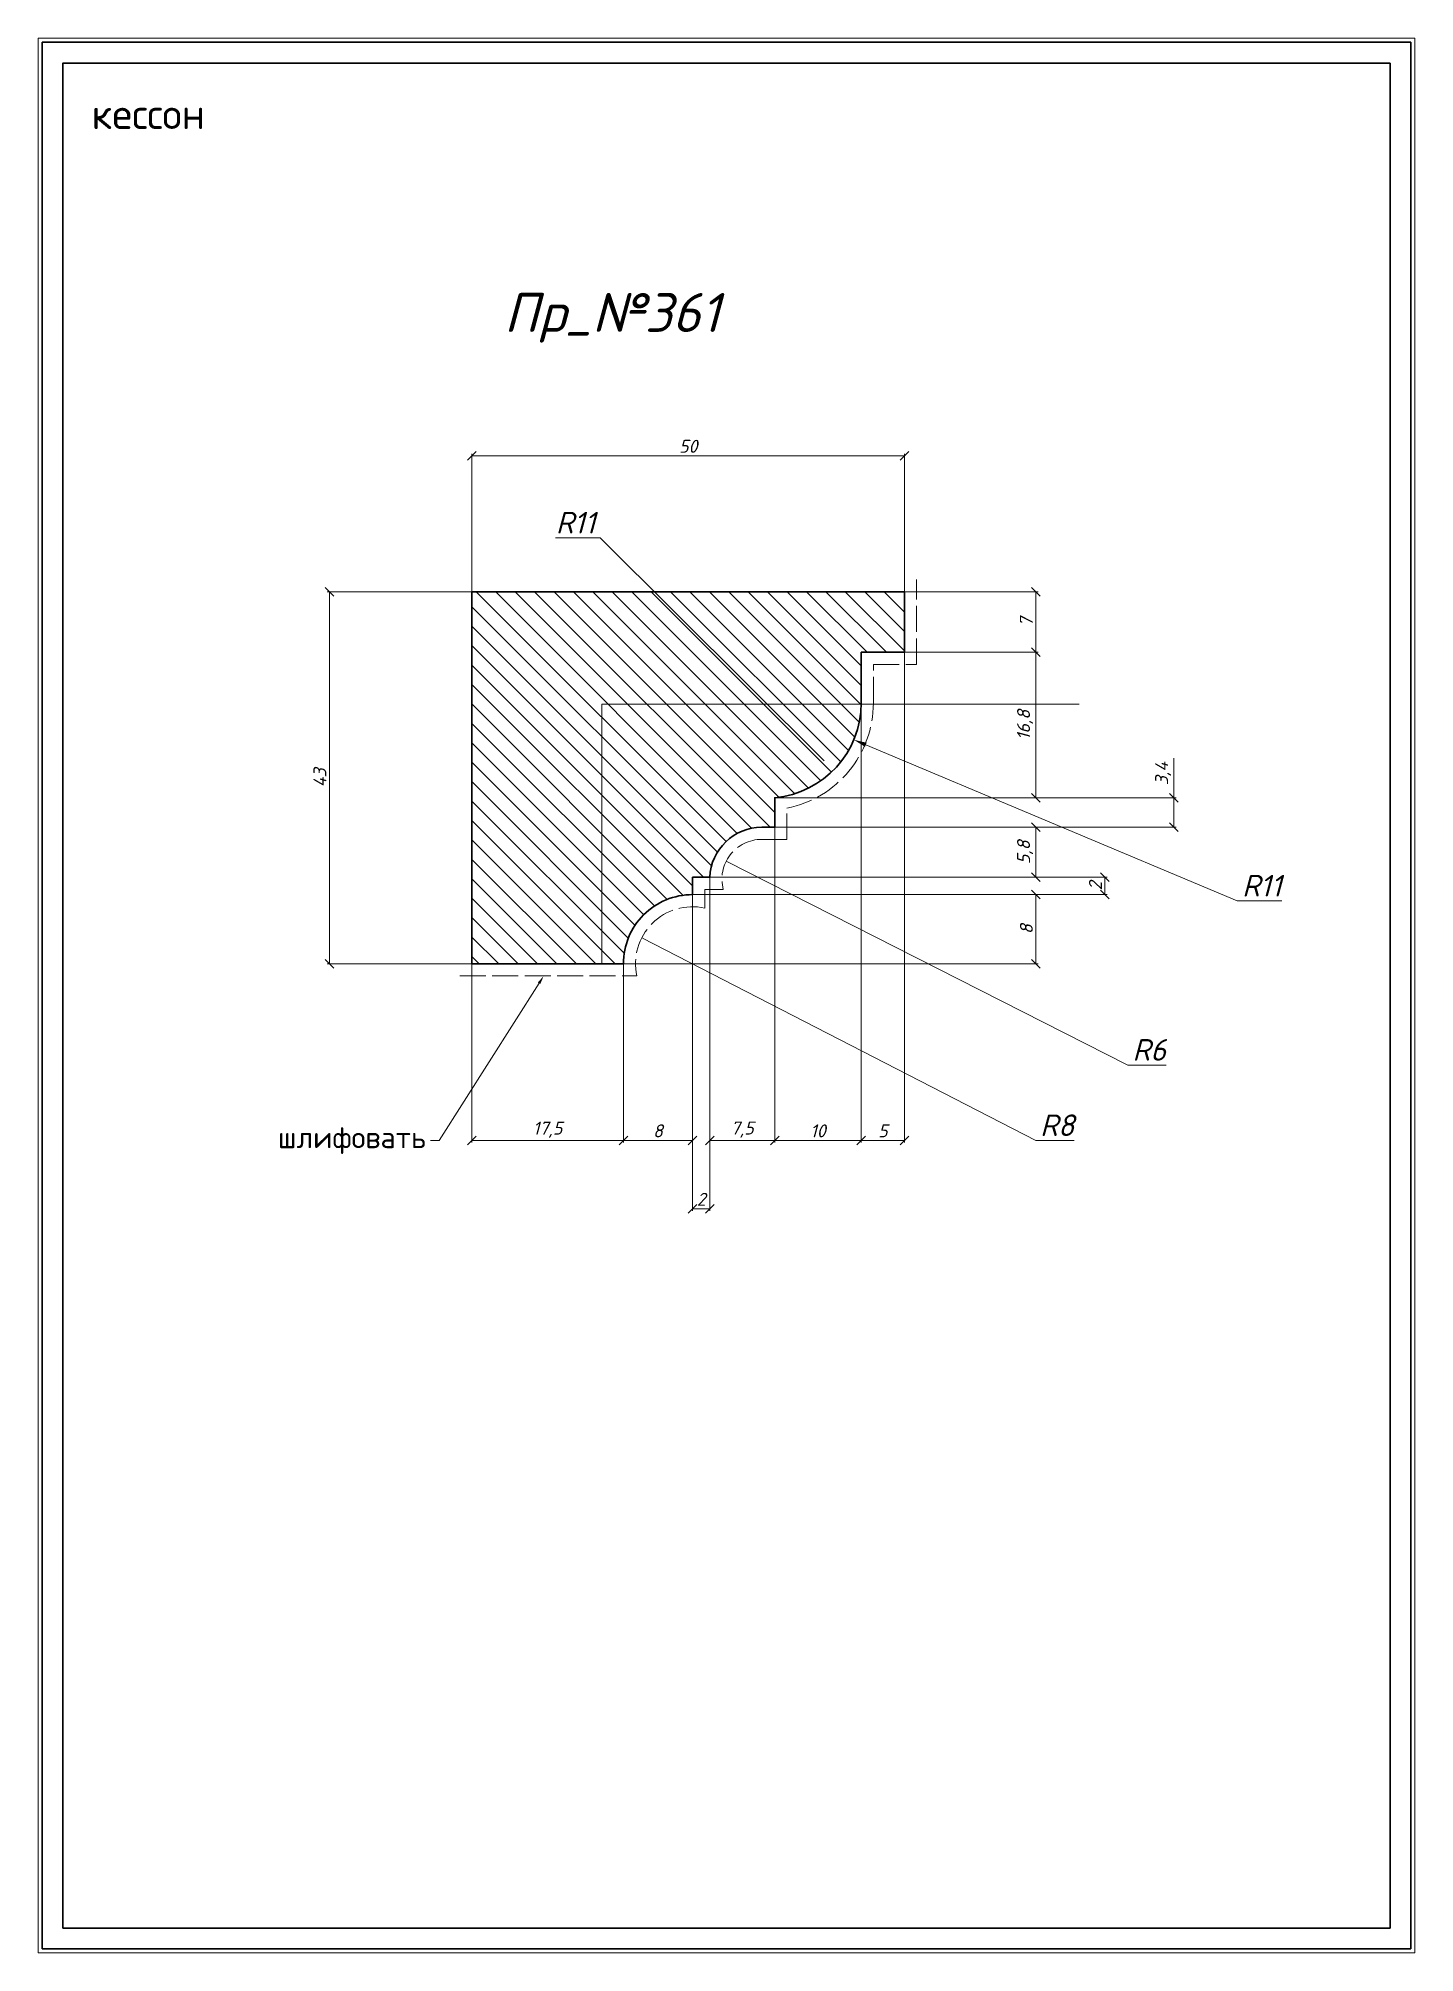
# Model space of a CAD drawing. Header units: millimetres. Extents: x 1588 to 1747, y -4150 to -3929.
import ezdxf
from ezdxf import colors
from ezdxf.entities.mleader import LeaderData, LeaderLine
from ezdxf.math import Vec2, Vec3

# ---------------------------------------------------------------- set-up
doc = ezdxf.new("R2010")
doc.units = ezdxf.units.MM
doc.linetypes.add('ACAD_ISO02W100', pattern=[15, 12, -3])
doc.layers.get('0').update_dxf_attribs({"lineweight": 13})
for name, color, linetype, lineweight in [('профили', 1, 'Continuous', 35), ('служебный слой ЛИНИИ ПУНКТИРНЫЕ', 7, 'ACAD_ISO02W100', 13), ('служебный слой НАДПИСИ', 7, 'Continuous', 13), ('служебный слой ПОЗИЦИИ', 7, 'Continuous', 13), ('служебный слой РАЗМЕРЫ', 7, 'Continuous', 9), ('служебный слой ШТАМП', 7, 'Continuous', 30), ('служебный слой ШТРИХОВКА', 7, 'Continuous', 5)]:
    doc.layers.add(name, color=color, linetype=linetype, lineweight=lineweight)
doc.styles.add('ЕСКД', font='isocpeur.ttf', dxfattribs={"oblique": 15})
doc.styles.add('ЕСКД штамп_текст', font='isocpeur.ttf')
doc.dimstyles.new('ЕСКД', dxfattribs={"dimtxt": 3.5, "dimasz": 2.5, "dimexe": 0.25, "dimexo": 0, "dimgap": 0.35, "dimtad": 1, "dimdec": 1, "dimzin": 9, "dimtxsty": 'ЕСКД', "dimblk": 'OBLIQUE', "dimcen": 0, "dimclrd": 256, "dimclre": 256, "dimclrt": 256, "dimadec": 1, "dimazin": 0, "dimtfac": 1, "dimtdec": 1, "dimtmove": 0, "dimatfit": 3, "dimldrblk": 'DOTSMALL', "dimfxl": 1, "dimlwd": -1, "dimlwe": -1, "dimarcsym": 0})
doc.dimstyles.new('ЕСКД$4', dxfattribs={"dimtxt": 3.5, "dimasz": 2.5, "dimexe": 0.25, "dimexo": 0, "dimgap": 0.35, "dimtad": 1, "dimtoh": 1, "dimdec": 1, "dimzin": 9, "dimtxsty": 'ЕСКД', "dimblk1": 'OBLIQUE', "dimsah": 1, "dimcen": 0, "dimse1": 1, "dimclrd": 256, "dimclre": 256, "dimclrt": 256, "dimadec": 1, "dimazin": 0, "dimtfac": 1, "dimtdec": 1, "dimtofl": 0, "dimtmove": 0, "dimatfit": 3, "dimldrblk": 'DOTSMALL', "dimfxl": 1, "dimlwd": -1, "dimlwe": -1, "dimarcsym": 2})

# ---------------------------------------------------------------- blocks, each defined once
blk = doc.blocks.new('_OBLIQUE')
at = {"color": 0, "linetype": 'ByBlock'}
blk.add_line((-0.5, -0.5), (0.5, 0.5), dxfattribs=at)
blk = doc.blocks.new('*D20')
at = {"layer": 'Defpoints', "color": 0, "transparency": 16777216}
for p in [(1672.77, -4016.94), (1718.92, -4016.94), (1672.77, -4020.36)]:
    blk.add_point(p, dxfattribs=at)
at = {"layer": 'служебный слой РАЗМЕРЫ', "transparency": 16777216}
for p, q in [((1718.92, -4016.94), (1718.92, -4012.37)), ((1672.77, -4016.94), (1719.17, -4016.94)), ((1718.92, -4020.36), (1718.92, -4016.94)), ((1672.77, -4020.36), (1719.17, -4020.36))]:
    blk.add_line(p, q, dxfattribs=at)
for p, rotation in [((1718.92, -4016.94), 90), ((1718.92, -4020.36), 270)]:
    blk.add_blockref('_OBLIQUE', p, dxfattribs=dict(at, rotation=rotation))
at = {"layer": 'служебный слой РАЗМЕРЫ', "transparency": 16777216, "insert": (1717.67, -4014.16), "char_height": 1.5, "attachment_point": 5, "rotation": 90, "style": 'ЕСКД'}
blk.add_mtext('3,4', dxfattribs=at)
blk = doc.blocks.new('_DotSmall')
at = {"color": 0, "linetype": 'ByBlock', "lineweight": -3, "const_width": 0.5}
blk.add_lwpolyline([(-0.0625, 0, 1), (0.0625, 0, 1)], format="xyb", close=True, dxfattribs=at)
blk = doc.blocks.new('*D19')
at = {"layer": 'Defpoints', "color": 0, "transparency": 16777216}
for p in [(1671.77, -4005.99), (1681.91, -4010.25)]:
    blk.add_point(p, dxfattribs=at)
at = {"layer": 'служебный слой РАЗМЕРЫ', "transparency": 16777216}
for p, q in [((1726.24, -4028.86), (1683.29, -4010.83)), ((1731.41, -4028.86), (1726.24, -4028.86))]:
    blk.add_line(p, q, dxfattribs=at)
blk.add_solid([(1683.39, -4010.6), (1683.2, -4011.06), (1681.91, -4010.25)], dxfattribs=at)
at = {"layer": 'служебный слой РАЗМЕРЫ', "lineweight": 5, "transparency": 16777216, "insert": (1729.08, -4027.11), "char_height": 2.5, "attachment_point": 5, "style": 'ЕСКД'}
blk.add_mtext('R11', dxfattribs=at)
blk = doc.blocks.new('*D18')
at = {"layer": 'Defpoints', "color": 0, "transparency": 16777216}
for p in [(1663.97, -3998.23), (1671.77, -4005.99)]:
    blk.add_point(p, dxfattribs=at)
at = {"layer": 'служебный слой РАЗМЕРЫ', "transparency": 16777216}
for p, q in [((1647.42, -3986.91), (1652.59, -3986.91)), ((1652.59, -3986.91), (1678.5, -4012.69))]:
    blk.add_line(p, q, dxfattribs=at)
at = {"layer": 'служебный слой РАЗМЕРЫ', "lineweight": 5, "transparency": 16777216, "insert": (1649.75, -3985.16), "char_height": 2.5, "attachment_point": 5, "style": 'ЕСКД'}
blk.add_mtext('R11', dxfattribs=at)
blk = doc.blocks.new('*D17')
at = {"layer": 'Defpoints', "color": 0, "transparency": 16777216}
for p in [(1671.27, -4026.36), (1676.62, -4029.07)]:
    blk.add_point(p, dxfattribs=at)
at = {"layer": 'служебный слой РАЗМЕРЫ', "transparency": 16777216}
for p, q in [((1713.6, -4047.83), (1667.25, -4024.32)), ((1718.02, -4047.83), (1713.6, -4047.83))]:
    blk.add_line(p, q, dxfattribs=at)
at = {"layer": 'служебный слой РАЗМЕРЫ', "lineweight": 5, "transparency": 16777216, "insert": (1716.06, -4046.08), "char_height": 2.5, "attachment_point": 5, "style": 'ЕСКД'}
blk.add_mtext('R6', dxfattribs=at)
blk = doc.blocks.new('*D16')
at = {"layer": 'Defpoints', "color": 0, "transparency": 16777216}
for p in [(1663.27, -4036.14), (1670.39, -4039.8)]:
    blk.add_point(p, dxfattribs=at)
at = {"layer": 'служебный слой РАЗМЕРЫ', "transparency": 16777216}
for p, q in [((1702.96, -4056.54), (1657.49, -4033.17)), ((1707.38, -4056.54), (1702.96, -4056.54))]:
    blk.add_line(p, q, dxfattribs=at)
at = {"layer": 'служебный слой РАЗМЕРЫ', "lineweight": 5, "transparency": 16777216, "insert": (1705.42, -4054.79), "char_height": 2.5, "attachment_point": 5, "style": 'ЕСКД'}
blk.add_mtext('R8', dxfattribs=at)
blk = doc.blocks.new('*D14')
at = {"layer": 'Defpoints', "color": 0, "transparency": 16777216}
for p in [(1637.77, -3993.14), (1621.29, -4036.14), (1637.77, -4036.14)]:
    blk.add_point(p, dxfattribs=at)
at = {"layer": 'служебный слой РАЗМЕРЫ', "transparency": 16777216}
for p, q in [((1637.77, -3993.14), (1621.04, -3993.14)), ((1621.29, -3993.14), (1621.29, -4036.14)), ((1637.77, -4036.14), (1621.04, -4036.14))]:
    blk.add_line(p, q, dxfattribs=at)
for p, rotation in [((1621.29, -3993.14), 90), ((1621.29, -4036.14), 270)]:
    blk.add_blockref('_OBLIQUE', p, dxfattribs=dict(at, rotation=rotation))
at = {"layer": 'служебный слой РАЗМЕРЫ', "transparency": 16777216, "insert": (1620.19, -4014.64), "char_height": 1.5, "attachment_point": 5, "rotation": 90, "style": 'ЕСКД'}
blk.add_mtext('43', dxfattribs=at)
blk = doc.blocks.new('*D13')
at = {"layer": 'Defpoints', "color": 0, "transparency": 16777216}
for p in [(1637.77, -4036.14), (1655.27, -4036.14), (1637.77, -4056.55)]:
    blk.add_point(p, dxfattribs=at)
at = {"layer": 'служебный слой РАЗМЕРЫ', "transparency": 16777216}
for p, q in [((1637.77, -4036.14), (1637.77, -4056.8)), ((1655.27, -4036.14), (1655.27, -4056.8)), ((1655.27, -4056.55), (1637.77, -4056.55))]:
    blk.add_line(p, q, dxfattribs=at)
at = {"layer": 'служебный слой РАЗМЕРЫ', "transparency": 16777216, "rotation": 180}
blk.add_blockref('_OBLIQUE', (1637.77, -4056.55), dxfattribs=at)
at = {"layer": 'служебный слой РАЗМЕРЫ', "transparency": 16777216}
blk.add_blockref('_OBLIQUE', (1655.27, -4056.55), dxfattribs=at)
at = {"layer": 'служебный слой РАЗМЕРЫ', "transparency": 16777216, "insert": (1646.52, -4055.3), "char_height": 1.5, "attachment_point": 5, "style": 'ЕСКД'}
blk.add_mtext('17,5', dxfattribs=at)
blk = doc.blocks.new('*D12')
at = {"layer": 'Defpoints', "color": 0, "transparency": 16777216}
for p in [(1663.27, -4028.14), (1655.27, -4036.14), (1702.96, -4036.14)]:
    blk.add_point(p, dxfattribs=at)
at = {"layer": 'служебный слой РАЗМЕРЫ', "transparency": 16777216}
for p, q in [((1663.27, -4028.14), (1703.21, -4028.14)), ((1702.96, -4028.14), (1702.96, -4036.14)), ((1655.27, -4036.14), (1703.21, -4036.14))]:
    blk.add_line(p, q, dxfattribs=at)
for p, rotation in [((1702.96, -4028.14), 90), ((1702.96, -4036.14), 270)]:
    blk.add_blockref('_OBLIQUE', p, dxfattribs=dict(at, rotation=rotation))
at = {"layer": 'служебный слой РАЗМЕРЫ', "transparency": 16777216, "insert": (1701.86, -4032.14), "char_height": 1.5, "attachment_point": 5, "rotation": 90, "style": 'ЕСКД'}
blk.add_mtext('8', dxfattribs=at)
blk = doc.blocks.new('*D11')
at = {"layer": 'Defpoints', "color": 0, "transparency": 16777216}
for p in [(1663.27, -4028.14), (1665.27, -4026.14), (1710.94, -4028.14)]:
    blk.add_point(p, dxfattribs=at)
at = {"layer": 'служебный слой РАЗМЕРЫ', "transparency": 16777216}
for p, q in [((1663.27, -4028.14), (1711.19, -4028.14)), ((1665.27, -4026.14), (1711.19, -4026.14)), ((1710.94, -4026.14), (1710.94, -4028.14))]:
    blk.add_line(p, q, dxfattribs=at)
for p, rotation in [((1710.94, -4026.14), 90), ((1710.94, -4028.14), 270)]:
    blk.add_blockref('_OBLIQUE', p, dxfattribs=dict(at, rotation=rotation))
at = {"layer": 'служебный слой РАЗМЕРЫ', "transparency": 16777216, "insert": (1709.84, -4027.14), "char_height": 1.5, "attachment_point": 5, "rotation": 90, "style": 'ЕСКД'}
blk.add_mtext('2', dxfattribs=at)
blk = doc.blocks.new('*D10')
at = {"layer": 'Defpoints', "color": 0, "transparency": 16777216}
for p in [(1672.77, -4020.36), (1665.27, -4026.14), (1702.96, -4026.14)]:
    blk.add_point(p, dxfattribs=at)
at = {"layer": 'служебный слой РАЗМЕРЫ', "transparency": 16777216}
for p, q in [((1672.77, -4020.36), (1703.21, -4020.36)), ((1702.96, -4020.36), (1702.96, -4026.14)), ((1665.27, -4026.14), (1703.21, -4026.14))]:
    blk.add_line(p, q, dxfattribs=at)
for p, rotation in [((1702.96, -4020.36), 90), ((1702.96, -4026.14), 270)]:
    blk.add_blockref('_OBLIQUE', p, dxfattribs=dict(at, rotation=rotation))
at = {"layer": 'служебный слой РАЗМЕРЫ', "transparency": 16777216, "insert": (1701.71, -4023.25), "char_height": 1.5, "attachment_point": 5, "rotation": 90, "style": 'ЕСКД'}
blk.add_mtext('5,8', dxfattribs=at)
blk = doc.blocks.new('*D9')
at = {"layer": 'Defpoints', "color": 0, "transparency": 16777216}
for p in [(1687.77, -4000.14), (1672.77, -4016.94), (1702.96, -4016.94)]:
    blk.add_point(p, dxfattribs=at)
at = {"layer": 'служебный слой РАЗМЕРЫ', "transparency": 16777216}
for p, q in [((1687.77, -4000.14), (1703.21, -4000.14)), ((1702.96, -4000.14), (1702.96, -4016.94)), ((1672.77, -4016.94), (1703.21, -4016.94))]:
    blk.add_line(p, q, dxfattribs=at)
for p, rotation in [((1702.96, -4000.14), 90), ((1702.96, -4016.94), 270)]:
    blk.add_blockref('_OBLIQUE', p, dxfattribs=dict(at, rotation=rotation))
at = {"layer": 'служебный слой РАЗМЕРЫ', "transparency": 16777216, "insert": (1701.71, -4008.54), "char_height": 1.5, "attachment_point": 5, "rotation": 90, "style": 'ЕСКД'}
blk.add_mtext('16,8', dxfattribs=at)
blk = doc.blocks.new('*D8')
at = {"layer": 'Defpoints', "color": 0, "transparency": 16777216}
for p in [(1687.77, -3993.14), (1687.77, -4000.14), (1702.96, -4000.14)]:
    blk.add_point(p, dxfattribs=at)
at = {"layer": 'служебный слой РАЗМЕРЫ', "transparency": 16777216}
for p, q in [((1687.77, -3993.14), (1703.21, -3993.14)), ((1702.96, -3993.14), (1702.96, -4000.14)), ((1687.77, -4000.14), (1703.21, -4000.14))]:
    blk.add_line(p, q, dxfattribs=at)
for p, rotation in [((1702.96, -3993.14), 90), ((1702.96, -4000.14), 270)]:
    blk.add_blockref('_OBLIQUE', p, dxfattribs=dict(at, rotation=rotation))
at = {"layer": 'служебный слой РАЗМЕРЫ', "transparency": 16777216, "insert": (1701.86, -3996.64), "char_height": 1.5, "attachment_point": 5, "rotation": 90, "style": 'ЕСКД'}
blk.add_mtext('7', dxfattribs=at)
blk = doc.blocks.new('*D7')
at = {"layer": 'Defpoints', "color": 0, "transparency": 16777216}
for p in [(1663.27, -4028.14), (1655.27, -4036.14), (1655.27, -4056.54)]:
    blk.add_point(p, dxfattribs=at)
at = {"layer": 'служебный слой РАЗМЕРЫ', "transparency": 16777216}
for p, q in [((1663.27, -4028.14), (1663.27, -4056.79)), ((1655.27, -4036.14), (1655.27, -4056.79)), ((1663.27, -4056.54), (1655.27, -4056.54))]:
    blk.add_line(p, q, dxfattribs=at)
at = {"layer": 'служебный слой РАЗМЕРЫ', "transparency": 16777216, "rotation": 180}
blk.add_blockref('_OBLIQUE', (1655.27, -4056.54), dxfattribs=at)
at = {"layer": 'служебный слой РАЗМЕРЫ', "transparency": 16777216}
blk.add_blockref('_OBLIQUE', (1663.27, -4056.54), dxfattribs=at)
at = {"layer": 'служебный слой РАЗМЕРЫ', "transparency": 16777216, "insert": (1659.27, -4055.44), "char_height": 1.5, "attachment_point": 5, "style": 'ЕСКД'}
blk.add_mtext('8', dxfattribs=at)
blk = doc.blocks.new('*D6')
at = {"layer": 'Defpoints', "color": 0, "transparency": 16777216}
for p in [(1663.27, -4028.14), (1665.27, -4026.14), (1663.27, -4064.45)]:
    blk.add_point(p, dxfattribs=at)
at = {"layer": 'служебный слой РАЗМЕРЫ', "transparency": 16777216}
for p, q in [((1663.27, -4028.14), (1663.27, -4064.7)), ((1665.27, -4026.14), (1665.27, -4064.7)), ((1665.27, -4064.45), (1663.27, -4064.45))]:
    blk.add_line(p, q, dxfattribs=at)
at = {"layer": 'служебный слой РАЗМЕРЫ', "transparency": 16777216, "rotation": 180}
blk.add_blockref('_OBLIQUE', (1663.27, -4064.45), dxfattribs=at)
at = {"layer": 'служебный слой РАЗМЕРЫ', "transparency": 16777216}
blk.add_blockref('_OBLIQUE', (1665.27, -4064.45), dxfattribs=at)
at = {"layer": 'служебный слой РАЗМЕРЫ', "transparency": 16777216, "insert": (1664.27, -4063.35), "char_height": 1.5, "attachment_point": 5, "style": 'ЕСКД'}
blk.add_mtext('2', dxfattribs=at)
blk = doc.blocks.new('*D5')
at = {"layer": 'Defpoints', "color": 0, "transparency": 16777216}
for p in [(1672.77, -4020.36), (1665.27, -4026.14), (1665.27, -4056.54)]:
    blk.add_point(p, dxfattribs=at)
at = {"layer": 'служебный слой РАЗМЕРЫ', "transparency": 16777216}
for p, q in [((1672.77, -4020.36), (1672.77, -4056.79)), ((1665.27, -4026.14), (1665.27, -4056.79)), ((1672.77, -4056.54), (1665.27, -4056.54))]:
    blk.add_line(p, q, dxfattribs=at)
at = {"layer": 'служебный слой РАЗМЕРЫ', "transparency": 16777216, "rotation": 180}
blk.add_blockref('_OBLIQUE', (1665.27, -4056.54), dxfattribs=at)
at = {"layer": 'служебный слой РАЗМЕРЫ', "transparency": 16777216}
blk.add_blockref('_OBLIQUE', (1672.77, -4056.54), dxfattribs=at)
at = {"layer": 'служебный слой РАЗМЕРЫ', "transparency": 16777216, "insert": (1669.02, -4055.29), "char_height": 1.5, "attachment_point": 5, "style": 'ЕСКД'}
blk.add_mtext('7,5', dxfattribs=at)
blk = doc.blocks.new('*D4')
at = {"layer": 'Defpoints', "color": 0, "transparency": 16777216}
for p in [(1682.77, -4000.14), (1672.77, -4020.36), (1672.77, -4056.54)]:
    blk.add_point(p, dxfattribs=at)
at = {"layer": 'служебный слой РАЗМЕРЫ', "transparency": 16777216}
for p, q in [((1682.77, -4000.14), (1682.77, -4056.79)), ((1672.77, -4020.36), (1672.77, -4056.79)), ((1682.77, -4056.54), (1672.77, -4056.54))]:
    blk.add_line(p, q, dxfattribs=at)
at = {"layer": 'служебный слой РАЗМЕРЫ', "transparency": 16777216, "rotation": 180}
blk.add_blockref('_OBLIQUE', (1672.77, -4056.54), dxfattribs=at)
at = {"layer": 'служебный слой РАЗМЕРЫ', "transparency": 16777216}
blk.add_blockref('_OBLIQUE', (1682.77, -4056.54), dxfattribs=at)
at = {"layer": 'служебный слой РАЗМЕРЫ', "transparency": 16777216, "insert": (1677.77, -4055.44), "char_height": 1.5, "attachment_point": 5, "style": 'ЕСКД'}
blk.add_mtext('10', dxfattribs=at)
blk = doc.blocks.new('*D3')
at = {"layer": 'Defpoints', "color": 0, "transparency": 16777216}
for p in [(1682.77, -4000.14), (1687.77, -4000.14), (1682.77, -4056.54)]:
    blk.add_point(p, dxfattribs=at)
at = {"layer": 'служебный слой РАЗМЕРЫ', "transparency": 16777216}
for p, q in [((1682.77, -4000.14), (1682.77, -4056.79)), ((1687.77, -4000.14), (1687.77, -4056.79)), ((1687.77, -4056.54), (1682.77, -4056.54))]:
    blk.add_line(p, q, dxfattribs=at)
at = {"layer": 'служебный слой РАЗМЕРЫ', "transparency": 16777216, "rotation": 180}
blk.add_blockref('_OBLIQUE', (1682.77, -4056.54), dxfattribs=at)
at = {"layer": 'служебный слой РАЗМЕРЫ', "transparency": 16777216}
blk.add_blockref('_OBLIQUE', (1687.77, -4056.54), dxfattribs=at)
at = {"layer": 'служебный слой РАЗМЕРЫ', "transparency": 16777216, "insert": (1685.27, -4055.44), "char_height": 1.5, "attachment_point": 5, "style": 'ЕСКД'}
blk.add_mtext('5', dxfattribs=at)

msp = doc.modelspace()

# ---------------------------------------------------------------- hatches: boundary and pattern name
at = {"layer": 'служебный слой ШТРИХОВКА'}
h = msp.add_hatch(dxfattribs=at)
h.set_pattern_fill('ANSI31', color=256, scale=0.5, angle=90, style=0)
h.set_pattern_definition([(135, (1846.7191, 1768.0372), (-1.122532, -1.122532), [])])
h.paths.add_polyline_path([(1637.77, -3993.14), (1637.77, -4036.14), (1655.27, -4036.14, -0.414214), (1663.27, -4028.14), (1663.27, -4026.14), (1665.27, -4026.14, -0.403926), (1671.27, -4020.36), (1672.77, -4020.36), (1672.77, -4016.94, 0.387795), (1682.77, -4005.99), (1682.77, -4000.14), (1687.77, -4000.14), (1687.77, -3993.14)])

# ---------------------------------------------------------------- linework, layer by layer
at = {"layer": 'профили', "ltscale": 100}
msp.add_lwpolyline([(1682.77, -4000.14), (1687.77, -4000.14), (1687.77, -3993.14), (1637.77, -3993.14), (1637.77, -4036.14), (1655.27, -4036.14, -0.414214), (1663.27, -4028.14), (1663.27, -4026.14), (1665.27, -4026.14, -0.403926), (1671.27, -4020.36), (1672.77, -4020.36), (1672.77, -4016.94, 0.387795), (1682.77, -4005.99)], format="xyb", close=True, dxfattribs=at)
at = {"layer": 'служебный слой ЛИНИИ ПУНКТИРНЫЕ', "ltscale": 0.25}
msp.add_lwpolyline([(1636.37, -4037.54), (1656.82, -4037.54, -0.545746), (1664.67, -4029.69), (1664.67, -4027.54), (1666.82, -4027.54, -0.493003), (1671.27, -4021.76), (1674.17, -4021.76), (1674.17, -4018.16, 0.358249), (1684.17, -4005.99), (1684.17, -4001.54), (1689.17, -4001.54), (1689.17, -3991.74)], format="xyb", dxfattribs=at)
at = {"layer": 'служебный слой ШТАМП', "color": 6, "lineweight": 5, "ltscale": 100}
msp.add_lwpolyline([(1746.75, -3929.19), (1587.63, -3929.19), (1587.63, -4150.41), (1746.75, -4150.41)], close=True, dxfattribs=at)
at = {"layer": 'служебный слой ШТАМП', "ltscale": 100}
for points in [[(1746.3, -3929.65), (1588.09, -3929.65), (1588.09, -4149.95), (1746.3, -4149.95)], [(1743.9, -3932.05), (1590.49, -3932.05), (1590.49, -4147.55), (1743.9, -4147.55)]]:
    msp.add_lwpolyline(points, close=True, dxfattribs=at)
at = {"layer": 'служебный слой ШТРИХОВКА'}
msp.add_lwpolyline([(1652.77, -4036.14), (1652.77, -4006.14), (1707.98, -4006.14)], dxfattribs=at)

# ---------------------------------------------------------------- texts
at = {"layer": 'служебный слой НАДПИСИ', "style": 'ЕСКД', "oblique": 15}
msp.add_text('Пр_№361', height=4.5, dxfattribs=at).set_placement((1641.47, -3963.13))
at = {"layer": 'служебный слой РАЗМЕРЫ', "insert": (1593.79, -3936.18), "char_height": 3.5, "attachment_point": 1, "style": 'ЕСКД штамп_текст'}
msp.add_mtext_dynamic_manual_height_columns('{\\fISOCPEUR|b1|i0|c204|p34;кессон}', width=68.5328, gutter_width=15, heights=[0], dxfattribs=at)

# ---------------------------------------------------------------- dimensions: what is measured, and where the dimension line sits
at = {"layer": 'служебный слой РАЗМЕРЫ'}
msp.add_linear_dim(base=(1687.77, -3977.44), p1=(1637.77, -3993.14), p2=(1687.77, -3993.14), dimstyle='ЕСКД', override={"dimtxt": 1.5, "dimasz": 1}, dxfattribs=at).render()
at = {"layer": 'служебный слой РАЗМЕРЫ', "color": 1, "lineweight": 5}
for center, mpoint, picture, middle in [((1671.77, -4005.99), (1663.97, -3998.23), '*D18', (1649.75, -3986.91)), ((1671.77, -4005.99), (1681.91, -4010.25), '*D19', (1729.08, -4028.86)), ((1671.27, -4026.36), (1676.62, -4029.07), '*D17', (1716.06, -4047.83)), ((1663.27, -4036.14), (1670.39, -4039.8), '*D16', (1705.42, -4056.54))]:
    dim = msp.add_radius_dim(center=center, mpoint=mpoint, dimstyle='ЕСКД$4', override={"dimtxt": 2.5, "dimasz": 1.5, "dimgap": 0.5}, dxfattribs=at)
    dim.commit()
    dim.dimension.update_dxf_attribs({"geometry": picture, "text_midpoint": middle, "dimtype": 132})
at = {"layer": 'служебный слой РАЗМЕРЫ'}
for base, p1, p2, angle, picture, middle in [((1621.29, -4036.14), (1637.77, -3993.14), (1637.77, -4036.14), 90, '*D14', (1620.19, -4014.64)), ((1702.96, -4000.14), (1687.77, -3993.14), (1687.77, -4000.14), 90, '*D8', (1701.86, -3996.64)), ((1672.77, -4056.54), (1682.77, -4000.14), (1672.77, -4020.36), 180, '*D4', (1677.77, -4055.44)), ((1702.96, -4016.94), (1687.77, -4000.14), (1672.77, -4016.94), 90, '*D9', (1701.71, -4008.54)), ((1682.77, -4056.54), (1687.77, -4000.14), (1682.77, -4000.14), 180, '*D3', (1685.27, -4055.44)), ((1718.92, -4016.94), (1672.77, -4020.36), (1672.77, -4016.94), 90, '*D20', (1717.67, -4014.16)), ((1665.27, -4056.54), (1672.77, -4020.36), (1665.27, -4026.14), 180, '*D5', (1669.02, -4055.29)), ((1702.96, -4026.14), (1672.77, -4020.36), (1665.27, -4026.14), 90, '*D10', (1701.71, -4023.25)), ((1710.94, -4028.14), (1665.27, -4026.14), (1663.27, -4028.14), 90, '*D11', (1709.84, -4027.14)), ((1655.27, -4056.54), (1663.27, -4028.14), (1655.27, -4036.14), 180, '*D7', (1659.27, -4055.44)), ((1702.96, -4036.14), (1663.27, -4028.14), (1655.27, -4036.14), 90, '*D12', (1701.86, -4032.14)), ((1663.27, -4064.45), (1665.27, -4026.14), (1663.27, -4028.14), 180, '*D6', (1664.27, -4063.35))]:
    dim = msp.add_linear_dim(base=base, p1=p1, p2=p2, angle=angle, dimstyle='ЕСКД', override={"dimtxt": 1.5, "dimasz": 1}, dxfattribs=at)
    dim.commit()
    dim.dimension.update_dxf_attribs({"geometry": picture, "text_midpoint": middle})
dim = msp.add_linear_dim(base=(1637.77, -4056.55), p1=(1655.27, -4036.14), p2=(1637.77, -4036.14), dimstyle='ЕСКД', override={"dimtxt": 1.5, "dimasz": 1}, dxfattribs=at)
dim.commit()
dim.dimension.update_dxf_attribs({"geometry": '*D13', "text_midpoint": (1646.52, -4055.3)})

# ---------------------------------------------------------------- leaders
at = {"layer": 'служебный слой ПОЗИЦИИ'}
ml = msp.add_multileader_mtext('Standard', dxfattribs=at)
ml.set_content('\\A1;{\\fISOCPEUR|b1|i0|c204|p34;шлифовать}', color=256, style='ЕСКД штамп_текст')
ml.set_leader_properties(color=256, linetype='ByLayer', lineweight=-1)
ml.build(insert=Vec2(0, 0))
ml.multileader.update_dxf_attribs({"dogleg_length": 1, "arrow_head_size": 1})
ctx = ml.context
ctx.base_point, ctx.char_height, ctx.arrow_head_size, ctx.landing_gap_size, ctx.plane_origin = Vec3(1615.08, -4056.55), 2.5, 1, 0.5, Vec3(1641.75, -4043.39)
ctx.text_align_type = 2
notes = []
notes.append((ctx, [(0, (1, 1, 0), (1633.97, -4056.55), (-1, 0), 1, [(0, [(1646.06, -4037.54)], 0, [])])]))
ctx.mtext.insert, ctx.mtext.alignment, ctx.mtext.flow_direction = Vec3(1632.47, -4054.94), 3, 5
for ctx, leaders in notes:
    for number, flags, end, landing, length, lines in leaders:
        leader = LeaderData()
        leader.index, (leader.has_last_leader_line, leader.has_dogleg_vector, leader.attachment_direction) = number, flags
        leader.last_leader_point, leader.dogleg_vector, leader.dogleg_length = Vec3(end), Vec3(landing), length
        for number, points, colour, breaks in lines:
            line = LeaderLine()
            line.index, line.vertices, line.color, line.breaks = number, Vec3.list(points), colors.encode_raw_color(colour), breaks
            leader.lines.append(line)
        ctx.leaders.append(leader)

doc.saveas('drawing.dxf')
